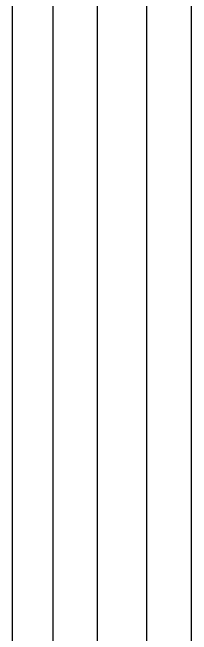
# Model space of a CAD drawing. Header units: millimetres. Extents: x 0 to 33.1, y 1.5 to 45.3.
# Drawn here: x 2.608 to 3.739, y 28.704 to 32.633 of the extents above; entities that cross this region are included whole.
import ezdxf

# ---------------------------------------------------------------- set-up
doc = ezdxf.new("R2010")
doc.units = ezdxf.units.MM
doc.header["$MEASUREMENT"] = 0
doc.layers.get('0').update_dxf_attribs({"linetype": 'CONTINUOUS'})

msp = doc.modelspace()

# ---------------------------------------------------------------- linework, layer by layer
at = {"color": 104, "linetype": 'Continuous'}
for p, q in [((2.86442, 23.3911), (2.86442, 41.5661)), ((3.14611, 26.9611), (3.14611, 41.5661))]:
    msp.add_line(p, q, dxfattribs=at)
at = {"color": 3, "linetype": 'Continuous'}
for p, q in [((3.45779, 24.6461), (3.45779, 41.5661)), ((3.73942, 26.9611), (3.73942, 41.5661))]:
    msp.add_line(p, q, dxfattribs=at)
at = {"color": 7, "linetype": 'Continuous'}
msp.add_line((2.60781, 23.0778), (2.60781, 40.7194), dxfattribs=at)

doc.saveas('drawing.dxf')
